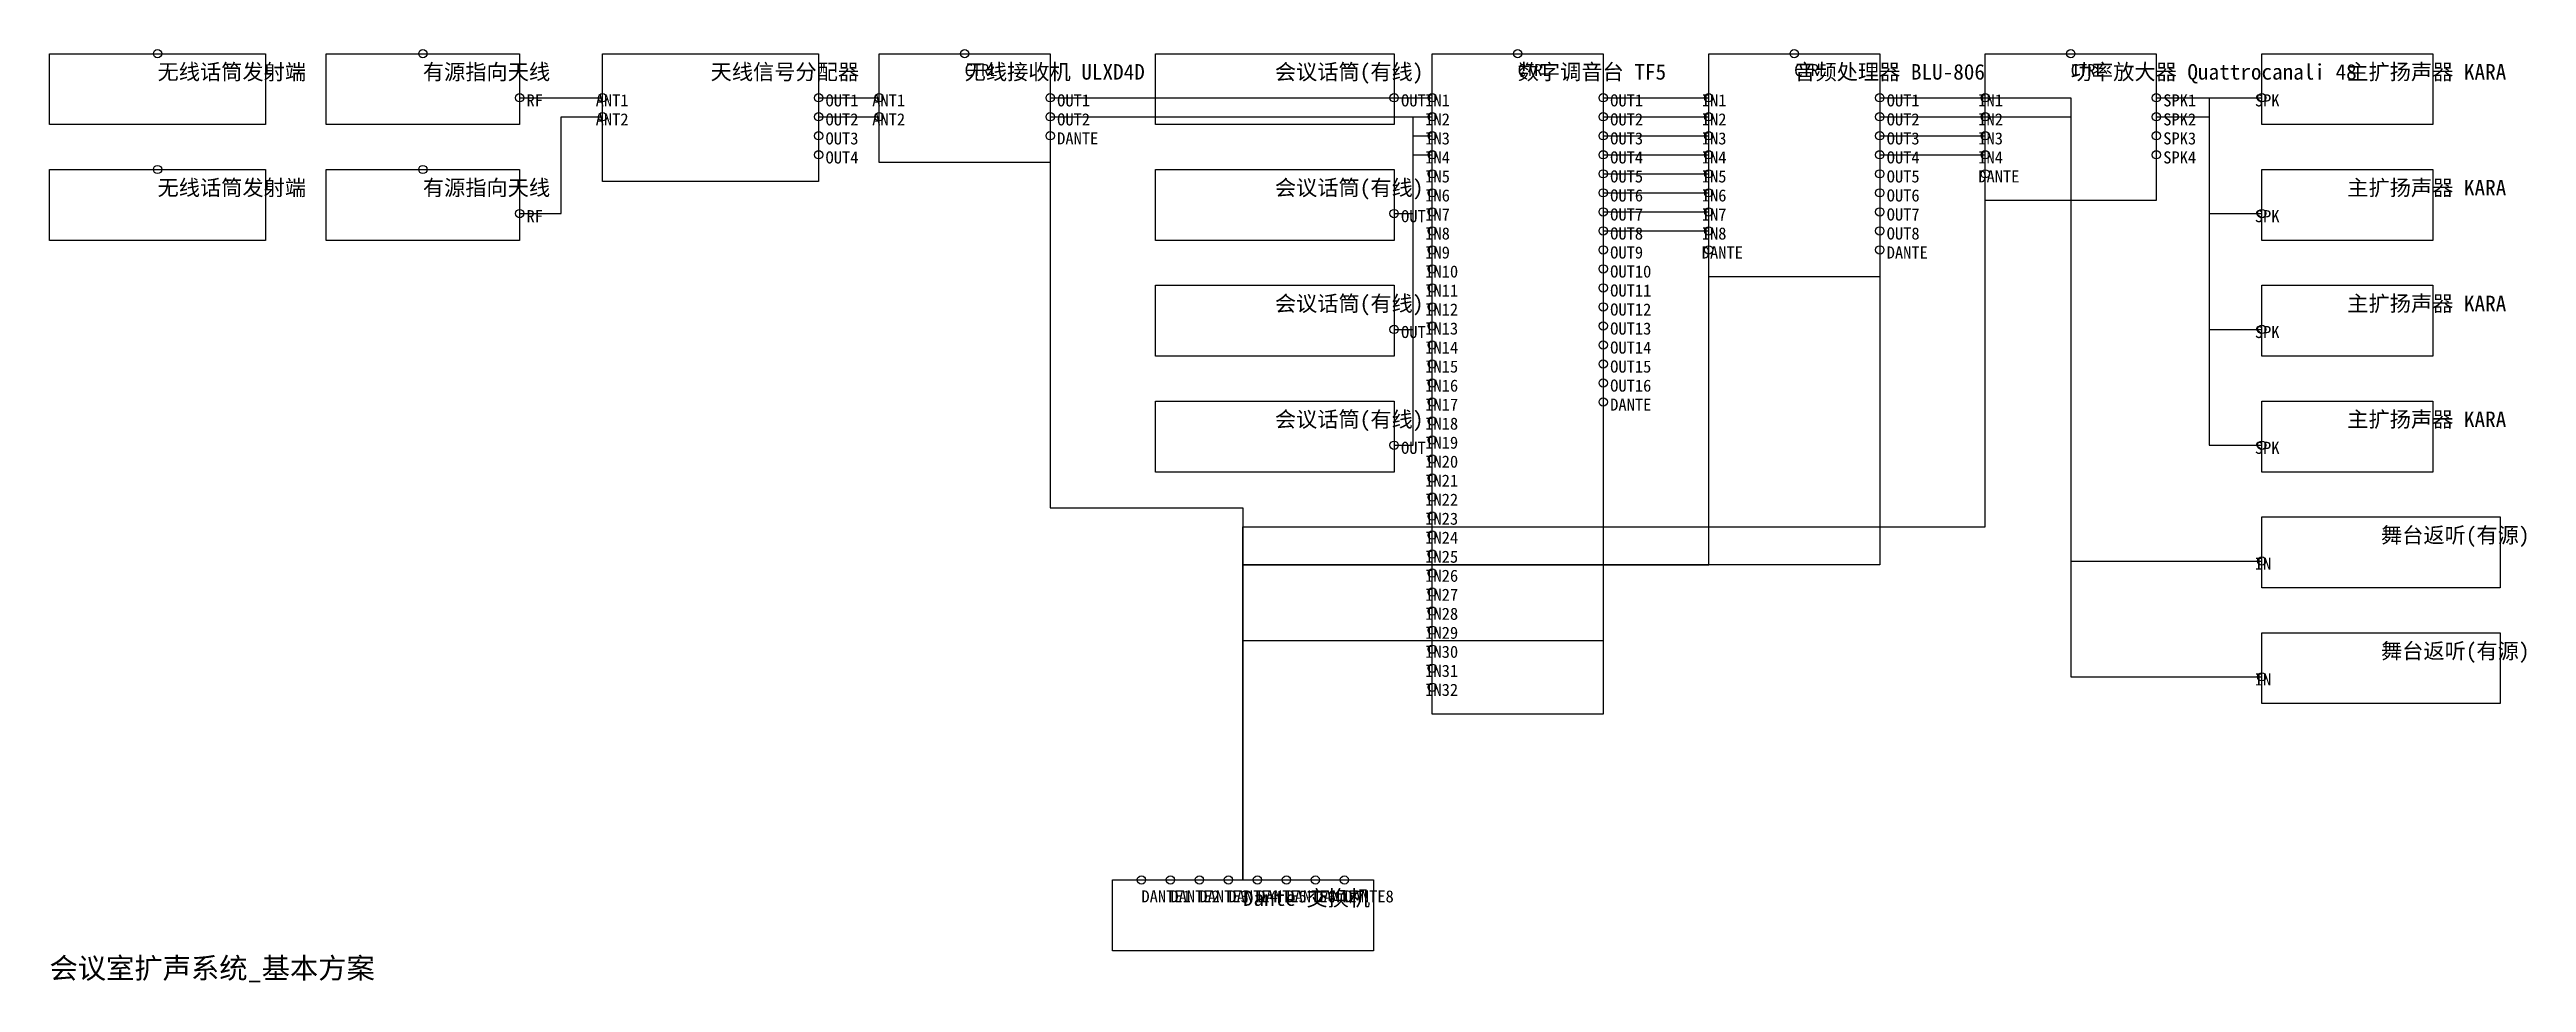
# Model space of a CAD drawing. Header units: metres. Extents: x 40 to 1473, y -577 to -38.
import ezdxf

# ---------------------------------------------------------------- set-up
doc = ezdxf.new("R2010")
doc.units = ezdxf.units.M
for name, color, linetype in [('DEVICES', 7, 'Continuous'), ('LABELS', 7, 'Continuous'), ('PORTS', 6, 'Continuous'), ('WIRES_ANALOG', 4, 'Continuous'), ('WIRES_DANTE', 5, 'Continuous'), ('WIRES_RF', 40, 'Continuous'), ('WIRES_SPEAKER', 1, 'Continuous')]:
    doc.layers.add(name, color=color, linetype=linetype)
doc.styles.add('CJK', font='simsun.ttc')

msp = doc.modelspace()

# ---------------------------------------------------------------- linework, layer by layer
at = {"layer": 'DEVICES', "color": 7, "lineweight": 25, "true_color": 0xb4b2a9}
for points in [[(40, -40), (165, -40), (165, -81), (40, -81), (40, -40)], [(200, -40), (312, -40), (312, -81), (200, -81), (200, -40)], [(360, -40), (485, -40), (485, -114), (360, -114), (360, -40)], [(520, -40), (619, -40), (619, -103), (520, -103), (520, -40)], [(680, -40), (818, -40), (818, -81), (680, -81), (680, -40)], [(840, -40), (939, -40), (939, -422), (840, -422), (840, -40)], [(1000, -40), (1099, -40), (1099, -169), (1000, -169), (1000, -40)], [(1160, -40), (1259, -40), (1259, -125), (1160, -125), (1160, -40)], [(1320, -40), (1419, -40), (1419, -81), (1320, -81), (1320, -40)], [(40, -107), (165, -107), (165, -148), (40, -148), (40, -107)], [(200, -107), (312, -107), (312, -148), (200, -148), (200, -107)], [(680, -107), (818, -107), (818, -148), (680, -148), (680, -107)], [(1320, -107), (1419, -107), (1419, -148), (1320, -148), (1320, -107)], [(680, -174), (818, -174), (818, -215), (680, -215), (680, -174)], [(1320, -174), (1419, -174), (1419, -215), (1320, -215), (1320, -174)], [(680, -241), (818, -241), (818, -282), (680, -282), (680, -241)], [(1320, -241), (1419, -241), (1419, -282), (1320, -282), (1320, -241)], [(1320, -308), (1458, -308), (1458, -349), (1320, -349), (1320, -308)], [(1320, -375), (1458, -375), (1458, -416), (1320, -416), (1320, -375)], [(655, -518), (806, -518), (806, -559), (655, -559), (655, -518)]]:
    msp.add_lwpolyline(points, dxfattribs=at)
at = {"layer": 'PORTS', "true_color": 0xe8923c}
for centre in [(102.5, -40), (256, -40), (312, -65.5), (360, -65.5), (485, -65.5), (520, -65.5), (360, -76.5), (485, -76.5), (485, -87.5), (520, -76.5), (485, -98.5), (102.5, -107), (256, -107), (312, -132.5)]:
    msp.add_circle(centre, 2.4, dxfattribs=at)
at = {"layer": 'PORTS', "true_color": 0xb07cd9}
for centre in [(569.5, -40), (889.5, -40), (1049.5, -40), (1209.5, -40)]:
    msp.add_circle(centre, 2.4, dxfattribs=at)
at = {"layer": 'PORTS', "true_color": 0x5dcaa5}
for centre in [(619, -65.5), (818, -65.5), (840, -65.5), (939, -65.5), (1000, -65.5), (1099, -65.5), (1160, -65.5), (619, -76.5), (840, -76.5), (840, -87.5), (939, -76.5), (939, -87.5), (1000, -76.5), (1000, -87.5), (1099, -76.5), (1099, -87.5), (1160, -76.5), (1160, -87.5), (840, -98.5), (939, -98.5), (1000, -98.5), (1099, -98.5), (1160, -98.5), (840, -109.5), (939, -109.5), (1000, -109.5), (1099, -109.5), (840, -120.5), (939, -120.5), (1000, -120.5), (1099, -120.5), (818, -132.5), (840, -131.5), (840, -142.5), (939, -131.5), (939, -142.5), (1000, -131.5), (1000, -142.5), (1099, -131.5), (1099, -142.5), (840, -153.5), (939, -153.5), (840, -164.5), (939, -164.5), (840, -175.5), (840, -186.5), (939, -175.5), (939, -186.5), (818, -199.5), (840, -197.5), (939, -197.5), (840, -208.5), (939, -208.5), (840, -219.5), (840, -230.5), (939, -219.5), (939, -230.5), (840, -241.5), (840, -252.5), (818, -266.5), (840, -263.5), (840, -274.5), (840, -285.5), (840, -296.5), (840, -307.5), (840, -318.5), (840, -329.5), (840, -340.5), (1320, -333.5), (840, -351.5), (840, -362.5), (840, -373.5), (840, -384.5), (840, -395.5), (1320, -400.5), (840, -406.5)]:
    msp.add_circle(centre, 2.4, dxfattribs=at)
at = {"layer": 'PORTS', "true_color": 0xe8655a}
for centre in [(1259, -65.5), (1320, -65.5), (1259, -76.5), (1259, -87.5), (1259, -98.5), (1320, -132.5), (1320, -199.5), (1320, -266.5)]:
    msp.add_circle(centre, 2.4, dxfattribs=at)
at = {"layer": 'PORTS', "true_color": 0x378add}
for centre in [(619, -87.5), (1160, -109.5), (1000, -153.5), (1099, -153.5), (939, -241.5), (671.78, -518), (688.56, -518), (705.33, -518), (722.11, -518), (738.89, -518), (755.67, -518), (772.44, -518), (789.22, -518)]:
    msp.add_circle(centre, 2.4, dxfattribs=at)
at = {"layer": 'WIRES_ANALOG', "linetype": 'CONTINUOUS', "true_color": 0x5dcaa5}
for points in [[(619, -65.5), (729.5, -65.5), (729.5, -65.5), (840, -65.5)], [(818, -65.5), (829, -65.5), (829, -65.5), (840, -65.5)], [(939, -65.5), (969.5, -65.5), (969.5, -65.5), (1000, -65.5)], [(1099, -65.5), (1129.5, -65.5), (1129.5, -65.5), (1160, -65.5)], [(1099, -65.5), (1209.5, -65.5), (1209.5, -333.5), (1320, -333.5)], [(619, -76.5), (729.5, -76.5), (729.5, -76.5), (840, -76.5)], [(818, -132.5), (829, -132.5), (829, -76.5), (840, -76.5)], [(939, -76.5), (969.5, -76.5), (969.5, -76.5), (1000, -76.5)], [(1099, -76.5), (1129.5, -76.5), (1129.5, -76.5), (1160, -76.5)], [(1099, -76.5), (1209.5, -76.5), (1209.5, -400.5), (1320, -400.5)], [(818, -199.5), (829, -199.5), (829, -87.5), (840, -87.5)], [(818, -266.5), (829, -266.5), (829, -98.5), (840, -98.5)], [(939, -87.5), (969.5, -87.5), (969.5, -87.5), (1000, -87.5)], [(939, -98.5), (969.5, -98.5), (969.5, -98.5), (1000, -98.5)], [(1099, -87.5), (1129.5, -87.5), (1129.5, -87.5), (1160, -87.5)], [(1099, -98.5), (1129.5, -98.5), (1129.5, -98.5), (1160, -98.5)], [(939, -109.5), (969.5, -109.5), (969.5, -109.5), (1000, -109.5)], [(939, -120.5), (969.5, -120.5), (969.5, -120.5), (1000, -120.5)], [(939, -131.5), (969.5, -131.5), (969.5, -131.5), (1000, -131.5)], [(939, -142.5), (969.5, -142.5), (969.5, -142.5), (1000, -142.5)]]:
    msp.add_lwpolyline(points, dxfattribs=at)
at = {"layer": 'WIRES_DANTE', "linetype": 'CONTINUOUS', "true_color": 0x378add}
for points in [[(619, -87.5), (619, -302.75), (730.5, -302.75), (730.5, -518)], [(730.5, -518), (730.5, -313.75), (1160, -313.75), (1160, -109.5)], [(730.5, -518), (730.5, -335.75), (1000, -335.75), (1000, -153.5)], [(1099, -153.5), (1099, -335.75), (730.5, -335.75), (730.5, -518)], [(939, -241.5), (939, -379.75), (730.5, -379.75), (730.5, -518)]]:
    msp.add_lwpolyline(points, dxfattribs=at)
at = {"layer": 'WIRES_RF', "linetype": 'CONTINUOUS', "true_color": 0xe8923c}
for points in [[(312, -65.5), (336, -65.5), (336, -65.5), (360, -65.5)], [(485, -65.5), (502.5, -65.5), (502.5, -65.5), (520, -65.5)], [(312, -132.5), (336, -132.5), (336, -76.5), (360, -76.5)], [(485, -76.5), (502.5, -76.5), (502.5, -76.5), (520, -76.5)]]:
    msp.add_lwpolyline(points, dxfattribs=at)
at = {"layer": 'WIRES_SPEAKER', "linetype": 'CONTINUOUS', "true_color": 0xe8655a}
for points in [[(1259, -65.5), (1289.5, -65.5), (1289.5, -65.5), (1320, -65.5)], [(1259, -65.5), (1289.5, -65.5), (1289.5, -132.5), (1320, -132.5)], [(1259, -76.5), (1289.5, -76.5), (1289.5, -199.5), (1320, -199.5)], [(1259, -76.5), (1289.5, -76.5), (1289.5, -266.5), (1320, -266.5)]]:
    msp.add_lwpolyline(points, dxfattribs=at)

# ---------------------------------------------------------------- texts
at = {"layer": 'LABELS', "true_color": 0xf1efe8, "style": 'CJK'}
for s, height, p in [('无线话筒发射端', 9, (102.5, -55)), ('有源指向天线', 9, (256, -55)), ('天线信号分配器', 9, (422.5, -55)), ('无线接收机 ULXD4D', 9, (569.5, -55)), ('会议话筒(有线)', 9, (749, -55)), ('数字调音台 TF5', 9, (889.5, -55)), ('音频处理器 BLU-806', 9, (1049.5, -55)), ('功率放大器 Quattrocanali 48', 9, (1209.5, -55)), ('主扩扬声器 KARA', 9, (1369.5, -55)), ('无线话筒发射端', 9, (102.5, -122)), ('有源指向天线', 9, (256, -122)), ('会议话筒(有线)', 9, (749, -122)), ('主扩扬声器 KARA', 9, (1369.5, -122)), ('会议话筒(有线)', 9, (749, -189)), ('主扩扬声器 KARA', 9, (1369.5, -189)), ('会议话筒(有线)', 9, (749, -256)), ('主扩扬声器 KARA', 9, (1369.5, -256)), ('舞台返听(有源)', 9, (1389, -323)), ('舞台返听(有源)', 9, (1389, -390)), ('Dante 交换机', 9, (730.5, -533)), ('会议室扩声系统_基本方案', 12, (40, -575))]:
    msp.add_text(s, height=height, dxfattribs=at).set_placement(p)
at = {"layer": 'LABELS', "true_color": 0xcfcdc2, "style": 'CJK'}
for s, p in [('CTRL', (569.5, -53)), ('CTRL', (889.5, -53)), ('CTRL', (1049.5, -53)), ('CTRL', (1209.5, -53)), ('RF', (316, -70.5)), ('ANT1', (356, -70.5)), ('OUT1', (489, -70.5)), ('ANT1', (516, -70.5)), ('OUT1', (623, -70.5)), ('OUT', (822, -70.5)), ('IN1', (836, -70.5)), ('OUT1', (943, -70.5)), ('IN1', (996, -70.5)), ('OUT1', (1103, -70.5)), ('IN1', (1156, -70.5)), ('SPK1', (1263, -70.5)), ('SPK', (1316, -70.5)), ('ANT2', (356, -81.5)), ('OUT2', (489, -81.5)), ('OUT3', (489, -92.5)), ('ANT2', (516, -81.5)), ('OUT2', (623, -81.5)), ('DANTE', (623, -92.5)), ('IN2', (836, -81.5)), ('IN3', (836, -92.5)), ('OUT2', (943, -81.5)), ('OUT3', (943, -92.5)), ('IN2', (996, -81.5)), ('IN3', (996, -92.5)), ('OUT2', (1103, -81.5)), ('OUT3', (1103, -92.5)), ('IN2', (1156, -81.5)), ('IN3', (1156, -92.5)), ('SPK2', (1263, -81.5)), ('SPK3', (1263, -92.5)), ('OUT4', (489, -103.5)), ('IN4', (836, -103.5)), ('OUT4', (943, -103.5)), ('IN4', (996, -103.5)), ('OUT4', (1103, -103.5)), ('IN4', (1156, -103.5)), ('SPK4', (1263, -103.5)), ('IN5', (836, -114.5)), ('OUT5', (943, -114.5)), ('IN5', (996, -114.5)), ('OUT5', (1103, -114.5)), ('DANTE', (1156, -114.5)), ('IN6', (836, -125.5)), ('OUT6', (943, -125.5)), ('IN6', (996, -125.5)), ('OUT6', (1103, -125.5)), ('RF', (316, -137.5)), ('OUT', (822, -137.5)), ('IN7', (836, -136.5)), ('IN8', (836, -147.5)), ('OUT7', (943, -136.5)), ('OUT8', (943, -147.5)), ('IN7', (996, -136.5)), ('IN8', (996, -147.5)), ('OUT7', (1103, -136.5)), ('OUT8', (1103, -147.5)), ('SPK', (1316, -137.5)), ('IN9', (836, -158.5)), ('OUT9', (943, -158.5)), ('DANTE', (996, -158.5)), ('DANTE', (1103, -158.5)), ('IN10', (836, -169.5)), ('OUT10', (943, -169.5)), ('IN11', (836, -180.5)), ('IN12', (836, -191.5)), ('OUT11', (943, -180.5)), ('OUT12', (943, -191.5)), ('OUT', (822, -204.5)), ('IN13', (836, -202.5)), ('OUT13', (943, -202.5)), ('SPK', (1316, -204.5)), ('IN14', (836, -213.5)), ('OUT14', (943, -213.5)), ('IN15', (836, -224.5)), ('IN16', (836, -235.5)), ('OUT15', (943, -224.5)), ('OUT16', (943, -235.5)), ('IN17', (836, -246.5)), ('DANTE', (943, -246.5)), ('IN18', (836, -257.5)), ('OUT', (822, -271.5)), ('IN19', (836, -268.5)), ('SPK', (1316, -271.5)), ('IN20', (836, -279.5)), ('IN21', (836, -290.5)), ('IN22', (836, -301.5)), ('IN23', (836, -312.5)), ('IN24', (836, -323.5)), ('IN25', (836, -334.5)), ('IN26', (836, -345.5)), ('IN', (1316, -338.5)), ('IN27', (836, -356.5)), ('IN28', (836, -367.5)), ('IN29', (836, -378.5)), ('IN30', (836, -389.5)), ('IN31', (836, -400.5)), ('IN', (1316, -405.5)), ('IN32', (836, -411.5)), ('DANTE1', (671.78, -531)), ('DANTE2', (688.56, -531)), ('DANTE3', (705.33, -531)), ('DANTE4', (722.11, -531)), ('DANTE5', (738.89, -531)), ('DANTE6', (755.67, -531)), ('DANTE7', (772.44, -531)), ('DANTE8', (789.22, -531))]:
    msp.add_text(s, height=7, dxfattribs=at).set_placement(p)

doc.saveas('drawing.dxf')
